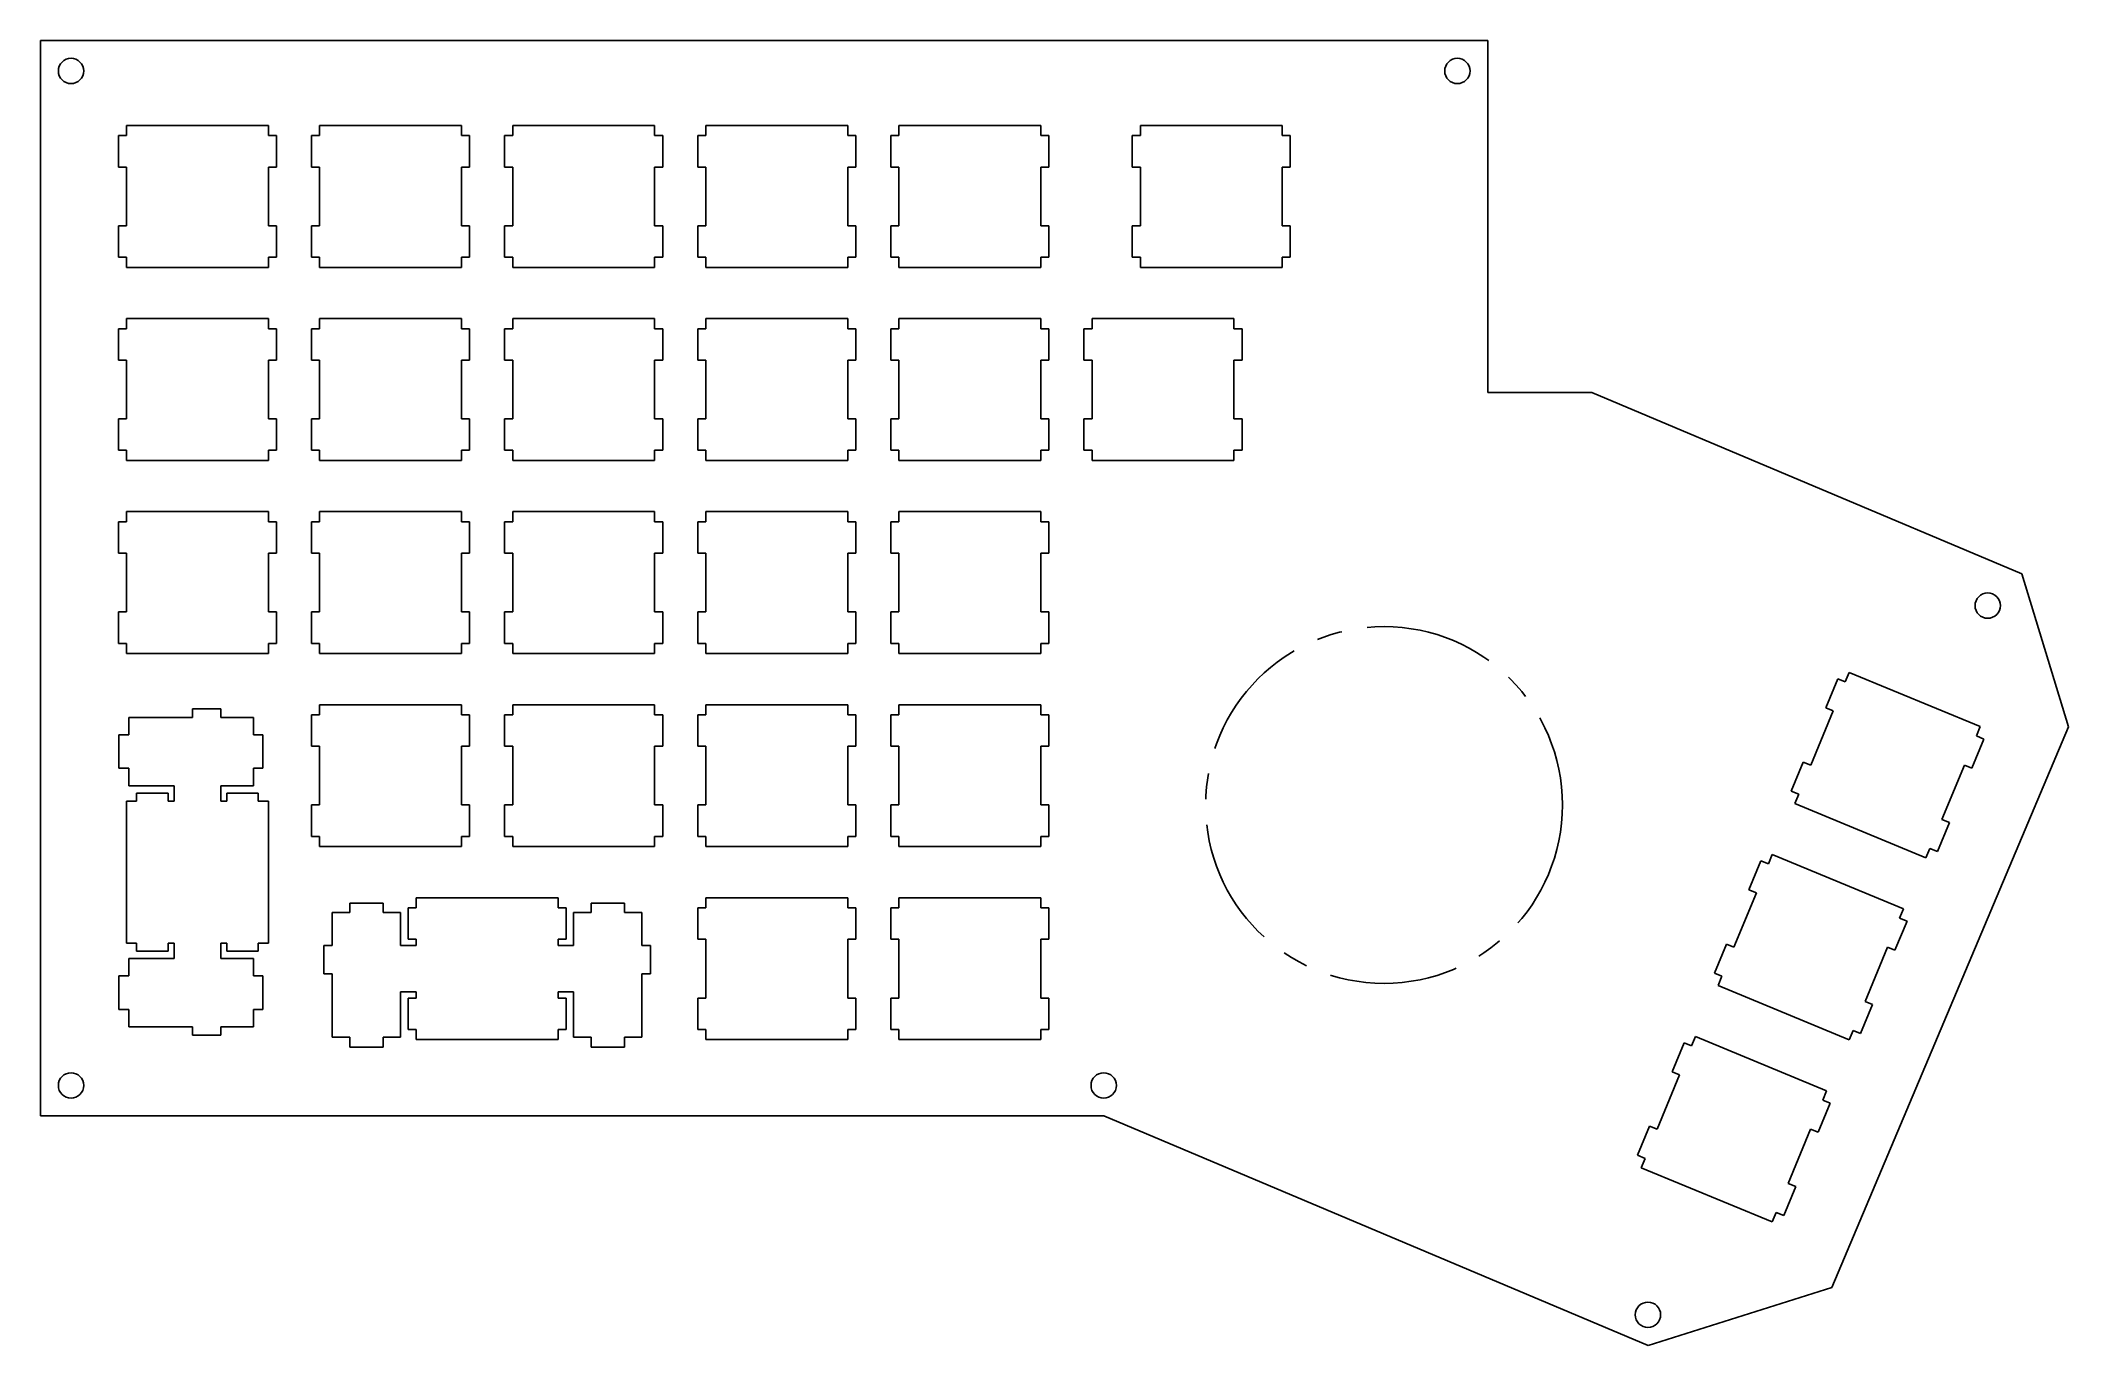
# Model space of a CAD drawing. Header units: millimetres. Extents: x -99 to 101, y -38 to 91.
import ezdxf

# ---------------------------------------------------------------- set-up
doc = ezdxf.new("R2010")
doc.units = ezdxf.units.MM
doc.linetypes.add('CENTERX2', pattern=[20.32, 12.7, -2.54, 2.54, -2.54])

msp = doc.modelspace()

# ---------------------------------------------------------------- linework, layer by layer
at = {"color": 7, "linetype": 'Continuous'}
for p, q in [((-99.45, 90.51), (43.31, 90.51)), ((-99.45, -15.59), (-99.45, 90.51)), ((43.31, 55.79), (43.31, 90.51)), ((-90.98, 82.13), (-90.98, 81.13)), ((-76.98, 82.13), (-90.98, 82.13)), ((-76.98, 81.13), (-76.98, 82.13)), ((-71.93, 82.13), (-71.93, 81.13)), ((-57.93, 82.13), (-71.93, 82.13)), ((-57.93, 81.13), (-57.93, 82.13)), ((-52.88, 82.13), (-52.88, 81.13)), ((-38.88, 82.13), (-52.88, 82.13)), ((-38.88, 81.13), (-38.88, 82.13)), ((-33.83, 82.13), (-33.83, 81.13)), ((-19.83, 82.13), (-33.83, 82.13)), ((-19.83, 81.13), (-19.83, 82.13)), ((-14.78, 82.13), (-14.78, 81.13)), ((-0.78, 82.13), (-14.78, 82.13)), ((-0.78, 81.13), (-0.78, 82.13)), ((9.04, 82.13), (9.04, 81.13)), ((23.04, 82.13), (9.04, 82.13)), ((23.04, 81.13), (23.04, 82.13)), ((-90.98, 81.13), (-91.78, 81.13)), ((-91.78, 81.13), (-91.78, 78.03)), ((-76.18, 81.13), (-76.98, 81.13)), ((-76.18, 78.03), (-76.18, 81.13)), ((-71.93, 81.13), (-72.73, 81.13)), ((-72.73, 81.13), (-72.73, 78.03)), ((-57.13, 81.13), (-57.93, 81.13)), ((-57.13, 78.03), (-57.13, 81.13)), ((-52.88, 81.13), (-53.68, 81.13)), ((-53.68, 81.13), (-53.68, 78.03)), ((-38.08, 81.13), (-38.88, 81.13)), ((-38.08, 78.03), (-38.08, 81.13)), ((-33.83, 81.13), (-34.63, 81.13)), ((-34.63, 81.13), (-34.63, 78.03)), ((-19.03, 81.13), (-19.83, 81.13)), ((-19.03, 78.03), (-19.03, 81.13)), ((-14.78, 81.13), (-15.58, 81.13)), ((-15.58, 81.13), (-15.58, 78.03)), ((0.02, 81.13), (-0.78, 81.13)), ((0.02, 78.03), (0.02, 81.13)), ((9.04, 81.13), (8.23, 81.13)), ((8.23, 81.13), (8.23, 78.03)), ((23.83, 81.13), (23.04, 81.13)), ((23.83, 78.03), (23.83, 81.13)), ((-91.78, 78.03), (-90.98, 78.03)), ((-90.98, 78.03), (-90.98, 72.23)), ((-76.98, 72.23), (-76.98, 78.03)), ((-76.98, 78.03), (-76.18, 78.03)), ((-72.73, 78.03), (-71.93, 78.03)), ((-71.93, 78.03), (-71.93, 72.23)), ((-57.93, 72.23), (-57.93, 78.03)), ((-57.93, 78.03), (-57.13, 78.03)), ((-53.68, 78.03), (-52.88, 78.03)), ((-52.88, 78.03), (-52.88, 72.23)), ((-38.88, 72.23), (-38.88, 78.03)), ((-38.88, 78.03), (-38.08, 78.03)), ((-34.63, 78.03), (-33.83, 78.03)), ((-33.83, 78.03), (-33.83, 72.23)), ((-19.83, 72.23), (-19.83, 78.03)), ((-19.83, 78.03), (-19.03, 78.03)), ((-15.58, 78.03), (-14.78, 78.03)), ((-14.78, 78.03), (-14.78, 72.23)), ((-0.78, 72.23), (-0.78, 78.03)), ((-0.78, 78.03), (0.02, 78.03)), ((8.23, 78.03), (9.04, 78.03)), ((9.04, 78.03), (9.04, 72.23)), ((23.04, 72.23), (23.04, 78.03)), ((23.04, 78.03), (23.83, 78.03)), ((-90.98, 72.23), (-91.78, 72.23)), ((-91.78, 72.23), (-91.78, 69.13)), ((-76.18, 72.23), (-76.98, 72.23)), ((-76.18, 69.13), (-76.18, 72.23)), ((-71.93, 72.23), (-72.73, 72.23)), ((-72.73, 72.23), (-72.73, 69.13)), ((-57.13, 72.23), (-57.93, 72.23)), ((-57.13, 69.13), (-57.13, 72.23)), ((-52.88, 72.23), (-53.68, 72.23)), ((-53.68, 72.23), (-53.68, 69.13)), ((-38.08, 72.23), (-38.88, 72.23)), ((-38.08, 69.13), (-38.08, 72.23)), ((-33.83, 72.23), (-34.63, 72.23)), ((-34.63, 72.23), (-34.63, 69.13)), ((-19.03, 72.23), (-19.83, 72.23)), ((-19.03, 69.13), (-19.03, 72.23)), ((-14.78, 72.23), (-15.58, 72.23)), ((-15.58, 72.23), (-15.58, 69.13)), ((0.02, 72.23), (-0.78, 72.23)), ((0.02, 69.13), (0.02, 72.23)), ((9.04, 72.23), (8.23, 72.23)), ((8.23, 72.23), (8.23, 69.13)), ((23.83, 72.23), (23.04, 72.23)), ((23.83, 69.13), (23.83, 72.23)), ((-91.78, 69.13), (-90.98, 69.13)), ((-90.98, 69.13), (-90.98, 68.13)), ((-90.98, 68.13), (-76.98, 68.13)), ((-76.98, 68.13), (-76.98, 69.13)), ((-76.98, 69.13), (-76.18, 69.13)), ((-72.73, 69.13), (-71.93, 69.13)), ((-71.93, 69.13), (-71.93, 68.13)), ((-71.93, 68.13), (-57.93, 68.13)), ((-57.93, 68.13), (-57.93, 69.13)), ((-57.93, 69.13), (-57.13, 69.13)), ((-53.68, 69.13), (-52.88, 69.13)), ((-52.88, 69.13), (-52.88, 68.13)), ((-52.88, 68.13), (-38.88, 68.13)), ((-38.88, 68.13), (-38.88, 69.13)), ((-38.88, 69.13), (-38.08, 69.13)), ((-34.63, 69.13), (-33.83, 69.13)), ((-33.83, 69.13), (-33.83, 68.13)), ((-33.83, 68.13), (-19.83, 68.13)), ((-19.83, 68.13), (-19.83, 69.13)), ((-19.83, 69.13), (-19.03, 69.13)), ((-15.58, 69.13), (-14.78, 69.13)), ((-14.78, 69.13), (-14.78, 68.13)), ((-14.78, 68.13), (-0.78, 68.13)), ((-0.78, 68.13), (-0.78, 69.13)), ((-0.78, 69.13), (0.02, 69.13)), ((8.23, 69.13), (9.04, 69.13)), ((9.04, 69.13), (9.04, 68.13)), ((9.04, 68.13), (23.04, 68.13)), ((23.04, 68.13), (23.04, 69.13)), ((23.04, 69.13), (23.83, 69.13)), ((-90.98, 62.08), (-91.78, 62.08)), ((-91.78, 62.08), (-91.78, 58.98)), ((-90.98, 63.08), (-90.98, 62.08)), ((-76.98, 63.08), (-90.98, 63.08)), ((-76.98, 62.08), (-76.98, 63.08)), ((-76.18, 62.08), (-76.98, 62.08)), ((-76.18, 58.98), (-76.18, 62.08)), ((-71.93, 62.08), (-72.73, 62.08)), ((-72.73, 62.08), (-72.73, 58.98)), ((-71.93, 63.08), (-71.93, 62.08)), ((-57.93, 63.08), (-71.93, 63.08)), ((-57.93, 62.08), (-57.93, 63.08)), ((-57.13, 62.08), (-57.93, 62.08)), ((-57.13, 58.98), (-57.13, 62.08)), ((-52.88, 62.08), (-53.68, 62.08)), ((-53.68, 62.08), (-53.68, 58.98)), ((-52.88, 63.08), (-52.88, 62.08)), ((-38.88, 63.08), (-52.88, 63.08)), ((-38.88, 62.08), (-38.88, 63.08)), ((-38.08, 62.08), (-38.88, 62.08)), ((-38.08, 58.98), (-38.08, 62.08)), ((-33.83, 62.08), (-34.63, 62.08)), ((-34.63, 62.08), (-34.63, 58.98)), ((-33.83, 63.08), (-33.83, 62.08)), ((-19.83, 63.08), (-33.83, 63.08)), ((-19.83, 62.08), (-19.83, 63.08)), ((-19.03, 62.08), (-19.83, 62.08)), ((-19.03, 58.98), (-19.03, 62.08)), ((-14.78, 62.08), (-15.58, 62.08)), ((-15.58, 62.08), (-15.58, 58.98)), ((-14.78, 63.08), (-14.78, 62.08)), ((-0.78, 63.08), (-14.78, 63.08)), ((-0.78, 62.08), (-0.78, 63.08)), ((0.02, 62.08), (-0.78, 62.08)), ((0.02, 58.98), (0.02, 62.08)), ((4.27, 62.08), (3.47, 62.08)), ((3.47, 62.08), (3.47, 58.98)), ((4.27, 63.08), (4.27, 62.08)), ((18.27, 63.08), (4.27, 63.08)), ((18.27, 62.08), (18.27, 63.08)), ((19.07, 62.08), (18.27, 62.08)), ((19.07, 58.98), (19.07, 62.08)), ((-91.78, 58.98), (-90.98, 58.98)), ((-90.98, 58.98), (-90.98, 53.18)), ((-76.98, 53.18), (-76.98, 58.98)), ((-76.98, 58.98), (-76.18, 58.98)), ((-72.73, 58.98), (-71.93, 58.98)), ((-71.93, 58.98), (-71.93, 53.18)), ((-57.93, 53.18), (-57.93, 58.98)), ((-57.93, 58.98), (-57.13, 58.98)), ((-53.68, 58.98), (-52.88, 58.98)), ((-52.88, 58.98), (-52.88, 53.18)), ((-38.88, 53.18), (-38.88, 58.98)), ((-38.88, 58.98), (-38.08, 58.98)), ((-34.63, 58.98), (-33.83, 58.98)), ((-33.83, 58.98), (-33.83, 53.18)), ((-19.83, 53.18), (-19.83, 58.98)), ((-19.83, 58.98), (-19.03, 58.98)), ((-15.58, 58.98), (-14.78, 58.98)), ((-14.78, 58.98), (-14.78, 53.18)), ((-0.78, 53.18), (-0.78, 58.98)), ((-0.78, 58.98), (0.02, 58.98)), ((3.47, 58.98), (4.27, 58.98)), ((4.27, 58.98), (4.27, 53.18)), ((18.27, 53.18), (18.27, 58.98)), ((18.27, 58.98), (19.07, 58.98)), ((43.31, 55.79), (53.56, 55.79)), ((53.56, 55.79), (96, 37.88)), ((-90.98, 53.18), (-91.78, 53.18)), ((-91.78, 53.18), (-91.78, 50.08)), ((-76.18, 53.18), (-76.98, 53.18)), ((-76.18, 50.08), (-76.18, 53.18)), ((-71.93, 53.18), (-72.73, 53.18)), ((-72.73, 53.18), (-72.73, 50.08)), ((-57.13, 53.18), (-57.93, 53.18)), ((-57.13, 50.08), (-57.13, 53.18)), ((-52.88, 53.18), (-53.68, 53.18)), ((-53.68, 53.18), (-53.68, 50.08)), ((-38.08, 53.18), (-38.88, 53.18)), ((-38.08, 50.08), (-38.08, 53.18)), ((-33.83, 53.18), (-34.63, 53.18)), ((-34.63, 53.18), (-34.63, 50.08)), ((-19.03, 53.18), (-19.83, 53.18)), ((-19.03, 50.08), (-19.03, 53.18)), ((-14.78, 53.18), (-15.58, 53.18)), ((-15.58, 53.18), (-15.58, 50.08)), ((0.02, 53.18), (-0.78, 53.18)), ((0.02, 50.08), (0.02, 53.18)), ((4.27, 53.18), (3.47, 53.18)), ((3.47, 53.18), (3.47, 50.08)), ((19.07, 53.18), (18.27, 53.18)), ((19.07, 50.08), (19.07, 53.18)), ((-91.78, 50.08), (-90.98, 50.08)), ((-90.98, 50.08), (-90.98, 49.08)), ((-76.98, 49.08), (-76.98, 50.08)), ((-76.98, 50.08), (-76.18, 50.08)), ((-72.73, 50.08), (-71.93, 50.08)), ((-71.93, 50.08), (-71.93, 49.08)), ((-57.93, 49.08), (-57.93, 50.08)), ((-57.93, 50.08), (-57.13, 50.08)), ((-53.68, 50.08), (-52.88, 50.08)), ((-52.88, 50.08), (-52.88, 49.08)), ((-38.88, 49.08), (-38.88, 50.08)), ((-38.88, 50.08), (-38.08, 50.08)), ((-34.63, 50.08), (-33.83, 50.08)), ((-33.83, 50.08), (-33.83, 49.08)), ((-19.83, 49.08), (-19.83, 50.08)), ((-19.83, 50.08), (-19.03, 50.08)), ((-15.58, 50.08), (-14.78, 50.08)), ((-14.78, 50.08), (-14.78, 49.08)), ((-0.78, 49.08), (-0.78, 50.08)), ((-0.78, 50.08), (0.02, 50.08)), ((3.47, 50.08), (4.27, 50.08)), ((4.27, 50.08), (4.27, 49.08)), ((18.27, 49.08), (18.27, 50.08)), ((18.27, 50.08), (19.07, 50.08)), ((-90.98, 49.08), (-76.98, 49.08)), ((-71.93, 49.08), (-57.93, 49.08)), ((-52.88, 49.08), (-38.88, 49.08)), ((-33.83, 49.08), (-19.83, 49.08)), ((-14.78, 49.08), (-0.78, 49.08)), ((4.27, 49.08), (18.27, 49.08)), ((-90.98, 44.03), (-90.98, 43.03)), ((-76.98, 44.03), (-90.98, 44.03)), ((-76.98, 43.03), (-76.98, 44.03)), ((-71.93, 44.03), (-71.93, 43.03)), ((-57.93, 44.03), (-71.93, 44.03)), ((-57.93, 43.03), (-57.93, 44.03)), ((-52.88, 44.03), (-52.88, 43.03)), ((-38.88, 44.03), (-52.88, 44.03)), ((-38.88, 43.03), (-38.88, 44.03)), ((-33.83, 44.03), (-33.83, 43.03)), ((-19.83, 44.03), (-33.83, 44.03)), ((-19.83, 43.03), (-19.83, 44.03)), ((-14.78, 44.03), (-14.78, 43.03)), ((-0.78, 44.03), (-14.78, 44.03)), ((-0.78, 43.03), (-0.78, 44.03)), ((-90.98, 43.03), (-91.78, 43.03)), ((-91.78, 43.03), (-91.78, 39.93)), ((-76.18, 43.03), (-76.98, 43.03)), ((-76.18, 39.93), (-76.18, 43.03)), ((-71.93, 43.03), (-72.73, 43.03)), ((-72.73, 43.03), (-72.73, 39.93)), ((-57.13, 43.03), (-57.93, 43.03)), ((-57.13, 39.93), (-57.13, 43.03)), ((-52.88, 43.03), (-53.68, 43.03)), ((-53.68, 43.03), (-53.68, 39.93)), ((-38.08, 43.03), (-38.88, 43.03)), ((-38.08, 39.93), (-38.08, 43.03)), ((-33.83, 43.03), (-34.63, 43.03)), ((-34.63, 43.03), (-34.63, 39.93)), ((-19.03, 43.03), (-19.83, 43.03)), ((-19.03, 39.93), (-19.03, 43.03)), ((-14.78, 43.03), (-15.58, 43.03)), ((-15.58, 43.03), (-15.58, 39.93)), ((0.02, 43.03), (-0.78, 43.03)), ((0.02, 39.93), (0.02, 43.03)), ((-91.78, 39.93), (-90.98, 39.93)), ((-90.98, 39.93), (-90.98, 34.13)), ((-76.98, 34.13), (-76.98, 39.93)), ((-76.98, 39.93), (-76.18, 39.93)), ((-72.73, 39.93), (-71.93, 39.93)), ((-71.93, 39.93), (-71.93, 34.13)), ((-57.93, 34.13), (-57.93, 39.93)), ((-57.93, 39.93), (-57.13, 39.93)), ((-53.68, 39.93), (-52.88, 39.93)), ((-52.88, 39.93), (-52.88, 34.13)), ((-38.88, 34.13), (-38.88, 39.93)), ((-38.88, 39.93), (-38.08, 39.93)), ((-34.63, 39.93), (-33.83, 39.93)), ((-33.83, 39.93), (-33.83, 34.13)), ((-19.83, 34.13), (-19.83, 39.93)), ((-19.83, 39.93), (-19.03, 39.93)), ((-15.58, 39.93), (-14.78, 39.93)), ((-14.78, 39.93), (-14.78, 34.13)), ((-0.78, 34.13), (-0.78, 39.93)), ((-0.78, 39.93), (0.02, 39.93)), ((100.59, 22.78), (96, 37.88)), ((-90.98, 34.13), (-91.78, 34.13)), ((-91.78, 34.13), (-91.78, 31.03)), ((-76.18, 34.13), (-76.98, 34.13)), ((-76.18, 31.03), (-76.18, 34.13)), ((-71.93, 34.13), (-72.73, 34.13)), ((-72.73, 34.13), (-72.73, 31.03)), ((-57.13, 34.13), (-57.93, 34.13)), ((-57.13, 31.03), (-57.13, 34.13)), ((-52.88, 34.13), (-53.68, 34.13)), ((-53.68, 34.13), (-53.68, 31.03)), ((-38.08, 34.13), (-38.88, 34.13)), ((-38.08, 31.03), (-38.08, 34.13)), ((-33.83, 34.13), (-34.63, 34.13)), ((-34.63, 34.13), (-34.63, 31.03)), ((-19.03, 34.13), (-19.83, 34.13)), ((-19.03, 31.03), (-19.03, 34.13)), ((-14.78, 34.13), (-15.58, 34.13)), ((-15.58, 34.13), (-15.58, 31.03)), ((0.02, 34.13), (-0.78, 34.13)), ((0.02, 31.03), (0.02, 34.13)), ((-91.78, 31.03), (-90.98, 31.03)), ((-90.98, 31.03), (-90.98, 30.03)), ((-90.98, 30.03), (-76.98, 30.03)), ((-76.98, 30.03), (-76.98, 31.03)), ((-76.98, 31.03), (-76.18, 31.03)), ((-72.73, 31.03), (-71.93, 31.03)), ((-71.93, 31.03), (-71.93, 30.03)), ((-71.93, 30.03), (-57.93, 30.03)), ((-57.93, 30.03), (-57.93, 31.03)), ((-57.93, 31.03), (-57.13, 31.03)), ((-53.68, 31.03), (-52.88, 31.03)), ((-52.88, 31.03), (-52.88, 30.03)), ((-52.88, 30.03), (-38.88, 30.03)), ((-38.88, 30.03), (-38.88, 31.03)), ((-38.88, 31.03), (-38.08, 31.03)), ((-34.63, 31.03), (-33.83, 31.03)), ((-33.83, 31.03), (-33.83, 30.03)), ((-33.83, 30.03), (-19.83, 30.03)), ((-19.83, 30.03), (-19.83, 31.03)), ((-19.83, 31.03), (-19.03, 31.03)), ((-15.58, 31.03), (-14.78, 31.03)), ((-14.78, 31.03), (-14.78, 30.03)), ((-14.78, 30.03), (-0.78, 30.03)), ((-0.78, 30.03), (-0.78, 31.03)), ((-0.78, 31.03), (0.02, 31.03)), ((78.95, 28.16), (78.57, 27.24)), ((91.89, 22.81), (78.95, 28.16)), ((77.83, 27.54), (76.65, 24.68)), ((78.57, 27.24), (77.83, 27.54)), ((-84.48, 24.56), (-84.48, 23.73)), ((-81.68, 24.56), (-84.48, 24.56)), ((-81.68, 23.73), (-81.68, 24.56)), ((-71.93, 24.98), (-71.93, 23.98)), ((-57.93, 24.98), (-71.93, 24.98)), ((-57.93, 23.98), (-57.93, 24.98)), ((-52.88, 24.98), (-52.88, 23.98)), ((-38.88, 24.98), (-52.88, 24.98)), ((-38.88, 23.98), (-38.88, 24.98)), ((-33.83, 24.98), (-33.83, 23.98)), ((-19.83, 24.98), (-33.83, 24.98)), ((-19.83, 23.98), (-19.83, 24.98)), ((-14.78, 24.98), (-14.78, 23.98)), ((-0.78, 24.98), (-14.78, 24.98)), ((-0.78, 23.98), (-0.78, 24.98)), ((77.39, 24.37), (75.17, 19.01)), ((76.65, 24.68), (77.39, 24.37)), ((-90.75, 22.01), (-91.73, 22.01)), ((-91.73, 22.01), (-91.73, 18.71)), ((-84.48, 23.73), (-90.75, 23.73)), ((-90.75, 23.73), (-90.75, 22.01)), ((-78.45, 23.73), (-81.68, 23.73)), ((-78.45, 22.01), (-78.45, 23.73)), ((-77.53, 22.01), (-78.45, 22.01)), ((-77.53, 18.71), (-77.53, 22.01)), ((-71.93, 23.98), (-72.73, 23.98)), ((-72.73, 23.98), (-72.73, 20.88)), ((-57.13, 23.98), (-57.93, 23.98)), ((-57.13, 20.88), (-57.13, 23.98)), ((-52.88, 23.98), (-53.68, 23.98)), ((-53.68, 23.98), (-53.68, 20.88)), ((-38.08, 23.98), (-38.88, 23.98)), ((-38.08, 20.88), (-38.08, 23.98)), ((-33.83, 23.98), (-34.63, 23.98)), ((-34.63, 23.98), (-34.63, 20.88)), ((-19.03, 23.98), (-19.83, 23.98)), ((-19.03, 20.88), (-19.03, 23.98)), ((-14.78, 23.98), (-15.58, 23.98)), ((-15.58, 23.98), (-15.58, 20.88)), ((0.02, 23.98), (-0.78, 23.98)), ((0.02, 20.88), (0.02, 23.98)), ((100.59, 22.78), (77.25, -32.53)), ((91.51, 21.89), (91.89, 22.81)), ((-72.73, 20.88), (-71.93, 20.88)), ((-71.93, 20.88), (-71.93, 15.08)), ((-57.93, 15.08), (-57.93, 20.88)), ((-57.93, 20.88), (-57.13, 20.88)), ((-53.68, 20.88), (-52.88, 20.88)), ((-52.88, 20.88), (-52.88, 15.08)), ((-38.88, 15.08), (-38.88, 20.88)), ((-38.88, 20.88), (-38.08, 20.88)), ((-34.63, 20.88), (-33.83, 20.88)), ((-33.83, 20.88), (-33.83, 15.08)), ((-19.83, 15.08), (-19.83, 20.88)), ((-19.83, 20.88), (-19.03, 20.88)), ((-15.58, 20.88), (-14.78, 20.88)), ((-14.78, 20.88), (-14.78, 15.08)), ((-0.78, 15.08), (-0.78, 20.88)), ((-0.78, 20.88), (0.02, 20.88)), ((91.06, 18.72), (92.25, 21.58)), ((92.25, 21.58), (91.51, 21.89)), ((-91.73, 18.71), (-90.75, 18.71)), ((-90.75, 18.71), (-90.75, 16.98)), ((-78.45, 16.98), (-78.45, 18.71)), ((-78.45, 18.71), (-77.53, 18.71)), ((74.43, 19.32), (73.25, 16.45)), ((75.17, 19.01), (74.43, 19.32)), ((88.11, 13.66), (90.33, 19.02)), ((90.33, 19.02), (91.06, 18.72)), ((-90.75, 16.98), (-86.28, 16.98)), ((-86.88, 16.26), (-89.98, 16.26)), ((-89.98, 16.26), (-89.98, 15.46)), ((-86.88, 15.46), (-86.88, 16.26)), ((-86.28, 16.98), (-86.28, 15.46)), ((-81.68, 15.46), (-81.68, 16.98)), ((-81.68, 16.98), (-78.45, 16.98)), ((-77.98, 16.26), (-81.08, 16.26)), ((-81.08, 16.26), (-81.08, 15.46)), ((-77.98, 15.46), (-77.98, 16.26)), ((73.25, 16.45), (73.99, 16.15)), ((73.99, 16.15), (73.61, 15.22)), ((-89.98, 15.46), (-90.98, 15.46)), ((-90.98, 15.46), (-90.98, 1.46)), ((-86.28, 15.46), (-86.88, 15.46)), ((-81.08, 15.46), (-81.68, 15.46)), ((-76.98, 15.46), (-77.98, 15.46)), ((-76.98, 1.46), (-76.98, 15.46)), ((-71.93, 15.08), (-72.73, 15.08)), ((-72.73, 15.08), (-72.73, 11.98)), ((-57.13, 15.08), (-57.93, 15.08)), ((-57.13, 11.98), (-57.13, 15.08)), ((-52.88, 15.08), (-53.68, 15.08)), ((-53.68, 15.08), (-53.68, 11.98)), ((-38.08, 15.08), (-38.88, 15.08)), ((-38.08, 11.98), (-38.08, 15.08)), ((-33.83, 15.08), (-34.63, 15.08)), ((-34.63, 15.08), (-34.63, 11.98)), ((-19.03, 15.08), (-19.83, 15.08)), ((-19.03, 11.98), (-19.03, 15.08)), ((-14.78, 15.08), (-15.58, 15.08)), ((-15.58, 15.08), (-15.58, 11.98)), ((0.02, 15.08), (-0.78, 15.08)), ((0.02, 11.98), (0.02, 15.08)), ((73.61, 15.22), (86.54, 9.88)), ((87.66, 10.49), (88.85, 13.36)), ((88.85, 13.36), (88.11, 13.66)), ((-72.73, 11.98), (-71.93, 11.98)), ((-71.93, 11.98), (-71.93, 10.98)), ((-71.93, 10.98), (-57.93, 10.98)), ((-57.93, 10.98), (-57.93, 11.98)), ((-57.93, 11.98), (-57.13, 11.98)), ((-53.68, 11.98), (-52.88, 11.98)), ((-52.88, 11.98), (-52.88, 10.98)), ((-52.88, 10.98), (-38.88, 10.98)), ((-38.88, 10.98), (-38.88, 11.98)), ((-38.88, 11.98), (-38.08, 11.98)), ((-34.63, 11.98), (-33.83, 11.98)), ((-33.83, 11.98), (-33.83, 10.98)), ((-33.83, 10.98), (-19.83, 10.98)), ((-19.83, 10.98), (-19.83, 11.98)), ((-19.83, 11.98), (-19.03, 11.98)), ((-15.58, 11.98), (-14.78, 11.98)), ((-14.78, 11.98), (-14.78, 10.98)), ((-14.78, 10.98), (-0.78, 10.98)), ((-0.78, 10.98), (-0.78, 11.98)), ((-0.78, 11.98), (0.02, 11.98)), ((71.37, 10.2), (70.99, 9.27)), ((84.31, 4.85), (71.37, 10.2)), ((86.54, 9.88), (86.93, 10.8)), ((86.93, 10.8), (87.66, 10.49)), ((70.25, 9.58), (69.07, 6.71)), ((70.99, 9.27), (70.25, 9.58)), ((69.81, 6.41), (67.59, 1.05)), ((69.07, 6.71), (69.81, 6.41)), ((-68.95, 4.46), (-70.68, 4.46)), ((-70.68, 4.46), (-70.68, 1.23)), ((-65.65, 5.38), (-68.95, 5.38)), ((-68.95, 5.38), (-68.95, 4.46)), ((-65.65, 4.46), (-65.65, 5.38)), ((-63.93, 4.46), (-65.65, 4.46)), ((-63.93, 1.23), (-63.93, 4.46)), ((-62.4, 4.93), (-63.2, 4.93)), ((-63.2, 4.93), (-63.2, 1.83)), ((-62.4, 5.93), (-62.4, 4.93)), ((-48.4, 5.93), (-62.4, 5.93)), ((-48.4, 4.93), (-48.4, 5.93)), ((-47.6, 4.93), (-48.4, 4.93)), ((-47.6, 1.83), (-47.6, 4.93)), ((-45.15, 4.46), (-46.88, 4.46)), ((-46.88, 4.46), (-46.88, 1.23)), ((-41.85, 5.38), (-45.15, 5.38)), ((-45.15, 5.38), (-45.15, 4.46)), ((-41.85, 4.46), (-41.85, 5.38)), ((-40.13, 4.46), (-41.85, 4.46)), ((-40.13, 1.23), (-40.13, 4.46)), ((-33.83, 4.93), (-34.63, 4.93)), ((-34.63, 4.93), (-34.63, 1.83)), ((-33.83, 5.93), (-33.83, 4.93)), ((-19.83, 5.93), (-33.83, 5.93)), ((-19.83, 4.93), (-19.83, 5.93)), ((-19.03, 4.93), (-19.83, 4.93)), ((-19.03, 1.83), (-19.03, 4.93)), ((-14.78, 4.93), (-15.58, 4.93)), ((-15.58, 4.93), (-15.58, 1.83)), ((-14.78, 5.93), (-14.78, 4.93)), ((-0.78, 5.93), (-14.78, 5.93)), ((-0.78, 4.93), (-0.78, 5.93)), ((0.02, 4.93), (-0.78, 4.93)), ((0.02, 1.83), (0.02, 4.93)), ((83.93, 3.92), (84.31, 4.85)), ((83.48, 0.75), (84.67, 3.62)), ((84.67, 3.62), (83.93, 3.92)), ((-90.98, 1.46), (-89.98, 1.46)), ((-89.98, 1.46), (-89.98, 0.66)), ((-89.98, 0.66), (-86.88, 0.66)), ((-86.88, 0.66), (-86.88, 1.46)), ((-86.88, 1.46), (-86.28, 1.46)), ((-86.28, 1.46), (-86.28, -0.07)), ((-81.68, -0.07), (-81.68, 1.46)), ((-81.68, 1.46), (-81.08, 1.46)), ((-81.08, 1.46), (-81.08, 0.66)), ((-81.08, 0.66), (-77.98, 0.66)), ((-77.98, 0.66), (-77.98, 1.46)), ((-77.98, 1.46), (-76.98, 1.46)), ((-70.68, 1.23), (-71.5, 1.23)), ((-71.5, 1.23), (-71.5, -1.57)), ((-62.4, 1.23), (-63.93, 1.23)), ((-63.2, 1.83), (-62.4, 1.83)), ((-62.4, 1.83), (-62.4, 1.23)), ((-48.4, 1.23), (-48.4, 1.83)), ((-48.4, 1.83), (-47.6, 1.83)), ((-46.88, 1.23), (-48.4, 1.23)), ((-39.3, 1.23), (-40.13, 1.23)), ((-39.3, -1.57), (-39.3, 1.23)), ((-34.63, 1.83), (-33.83, 1.83)), ((-33.83, 1.83), (-33.83, -3.97)), ((-19.83, -3.97), (-19.83, 1.83)), ((-19.83, 1.83), (-19.03, 1.83)), ((-15.58, 1.83), (-14.78, 1.83)), ((-14.78, 1.83), (-14.78, -3.97)), ((-0.78, -3.97), (-0.78, 1.83)), ((-0.78, 1.83), (0.02, 1.83)), ((66.85, 1.35), (65.67, -1.51)), ((67.59, 1.05), (66.85, 1.35)), ((80.53, -4.3), (82.75, 1.06)), ((82.75, 1.06), (83.48, 0.75)), ((-90.75, -1.79), (-91.73, -1.79)), ((-91.73, -1.79), (-91.73, -5.09)), ((-86.28, -0.07), (-90.75, -0.07)), ((-90.75, -0.07), (-90.75, -1.79)), ((-78.45, -0.07), (-81.68, -0.07)), ((-78.45, -1.79), (-78.45, -0.07)), ((-77.53, -1.79), (-78.45, -1.79)), ((-77.53, -5.09), (-77.53, -1.79)), ((-71.5, -1.57), (-70.68, -1.57)), ((-70.68, -1.57), (-70.68, -7.84)), ((-40.13, -7.84), (-40.13, -1.57)), ((-40.13, -1.57), (-39.3, -1.57)), ((65.67, -1.51), (66.41, -1.82)), ((66.41, -1.82), (66.03, -2.74)), ((-63.93, -7.84), (-63.93, -3.37)), ((-63.93, -3.37), (-62.4, -3.37)), ((-62.4, -3.97), (-63.2, -3.97)), ((-63.2, -3.97), (-63.2, -7.07)), ((-62.4, -3.37), (-62.4, -3.97)), ((-48.4, -3.97), (-48.4, -3.37)), ((-48.4, -3.37), (-46.88, -3.37)), ((-47.6, -3.97), (-48.4, -3.97)), ((-47.6, -7.07), (-47.6, -3.97)), ((-46.88, -3.37), (-46.88, -7.84)), ((-33.83, -3.97), (-34.63, -3.97)), ((-34.63, -3.97), (-34.63, -7.07)), ((-19.03, -3.97), (-19.83, -3.97)), ((-19.03, -7.07), (-19.03, -3.97)), ((-14.78, -3.97), (-15.58, -3.97)), ((-15.58, -3.97), (-15.58, -7.07)), ((0.02, -3.97), (-0.78, -3.97)), ((0.02, -7.07), (0.02, -3.97)), ((66.03, -2.74), (78.96, -8.09)), ((-91.73, -5.09), (-90.75, -5.09)), ((-90.75, -5.09), (-90.75, -6.82)), ((-78.45, -6.82), (-78.45, -5.09)), ((-78.45, -5.09), (-77.53, -5.09)), ((80.08, -7.47), (81.27, -4.61)), ((81.27, -4.61), (80.53, -4.3)), ((-90.75, -6.82), (-84.48, -6.82)), ((-84.48, -6.82), (-84.48, -7.64)), ((-84.48, -7.64), (-81.68, -7.64)), ((-81.68, -7.64), (-81.68, -6.82)), ((-81.68, -6.82), (-78.45, -6.82)), ((-70.68, -7.84), (-68.95, -7.84)), ((-68.95, -7.84), (-68.95, -8.82)), ((-65.65, -8.82), (-65.65, -7.84)), ((-65.65, -7.84), (-63.93, -7.84)), ((-63.2, -7.07), (-62.4, -7.07)), ((-62.4, -7.07), (-62.4, -8.07)), ((-48.4, -8.07), (-48.4, -7.07)), ((-48.4, -7.07), (-47.6, -7.07)), ((-46.88, -7.84), (-45.15, -7.84)), ((-45.15, -7.84), (-45.15, -8.82)), ((-41.85, -8.82), (-41.85, -7.84)), ((-41.85, -7.84), (-40.13, -7.84)), ((-34.63, -7.07), (-33.83, -7.07)), ((-33.83, -7.07), (-33.83, -8.07)), ((-19.83, -8.07), (-19.83, -7.07)), ((-19.83, -7.07), (-19.03, -7.07)), ((-15.58, -7.07), (-14.78, -7.07)), ((-14.78, -7.07), (-14.78, -8.07)), ((-0.78, -8.07), (-0.78, -7.07)), ((-0.78, -7.07), (0.02, -7.07)), ((63.79, -7.77), (63.41, -8.7)), ((76.73, -13.12), (63.79, -7.77)), ((78.96, -8.09), (79.35, -7.17)), ((79.35, -7.17), (80.08, -7.47)), ((-68.95, -8.82), (-65.65, -8.82)), ((-62.4, -8.07), (-48.4, -8.07)), ((-45.15, -8.82), (-41.85, -8.82)), ((-33.83, -8.07), (-19.83, -8.07)), ((-14.78, -8.07), (-0.78, -8.07)), ((62.67, -8.39), (61.49, -11.25)), ((63.41, -8.7), (62.67, -8.39)), ((62.23, -11.56), (60.01, -16.92)), ((61.49, -11.25), (62.23, -11.56)), ((76.35, -14.04), (76.73, -13.12)), ((5.42, -15.59), (-99.45, -15.59)), ((5.42, -15.59), (59.12, -38.25)), ((75.9, -17.21), (77.09, -14.35)), ((77.09, -14.35), (76.35, -14.04)), ((59.27, -16.61), (58.09, -19.48)), ((60.01, -16.92), (59.27, -16.61)), ((72.95, -22.27), (75.16, -16.91)), ((75.16, -16.91), (75.9, -17.21)), ((58.09, -19.48), (58.83, -19.79)), ((58.83, -19.79), (58.44, -20.71)), ((58.44, -20.71), (71.38, -26.06)), ((72.5, -25.44), (73.69, -22.57)), ((73.69, -22.57), (72.95, -22.27)), ((71.38, -26.06), (71.76, -25.13)), ((71.76, -25.13), (72.5, -25.44)), ((59.12, -38.25), (77.25, -32.53))]:
    msp.add_line(p, q, dxfattribs=at)
for centre in [(-96.45, 87.51), (40.31, 87.51), (92.63, 34.75), (-96.45, -12.59), (5.42, -12.59), (59.11, -35.22)]:
    msp.add_circle(centre, 1.25, dxfattribs=at)
at = {"color": 7, "linetype": 'CENTERX2'}
msp.add_circle((33.08, 15.08), 17.6, dxfattribs=at)

doc.saveas('drawing.dxf')
